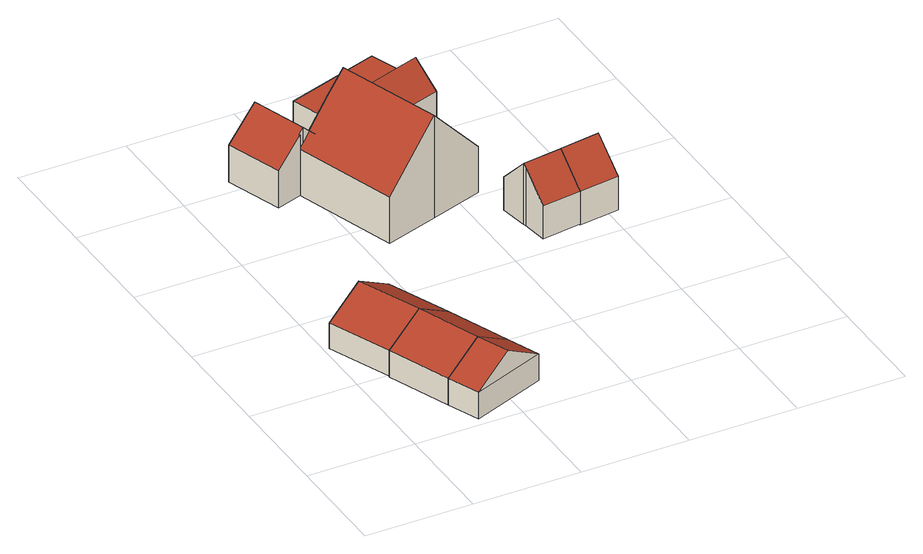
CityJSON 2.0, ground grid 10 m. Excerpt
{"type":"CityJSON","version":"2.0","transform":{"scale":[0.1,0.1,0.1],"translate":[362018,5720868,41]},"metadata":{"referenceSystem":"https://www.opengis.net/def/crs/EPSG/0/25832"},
"CityObjects":{
"building1":{"type":"Building","attributes":{"Geometrietyp2DReferenz":"3000","Gemeindeschluessel":"05513000","function":"31001_2724","roofType":"3100","measuredHeight":4.68},"address":[{"country":"Germany","locality":"Gelsenkirchen","thoroughfareNumber":"198","thoroughfareName":"Oberscholvener Straße"}],"geometry":[{"type":"Solid","lod":"2","boundaries":[[[[0,1,2,3]],[[4,5,1,0]],[[6,7,5,4]],[[3,2,7,6]],[[0,8,4]],[[6,9,3]],[[3,9,8,0]],[[4,8,9,6]],[[1,5,7,2]]]],"semantics":{"surfaces":[{"type":"WallSurface"},{"type":"RoofSurface"},{"type":"GroundSurface"}],"values":[[0,0,0,0,0,0,1,1,2]]}}]},
"building2":{"type":"Building","attributes":{"Geometrietyp2DReferenz":"3000","Gemeindeschluessel":"05513000","function":"31001_2723","roofType":"3100","measuredHeight":4.74},"address":[{"country":"Germany","locality":"Gelsenkirchen","thoroughfareNumber":"198","thoroughfareName":"Oberscholvener Straße"}],"geometry":[{"type":"Solid","lod":"2","boundaries":[[[[10,11,12,0]],[[13,14,11,10]],[[4,15,14,13]],[[0,12,15,4]],[[10,16,13]],[[4,8,0]],[[0,8,16,10]],[[13,16,8,4]],[[11,14,15,12]]]],"semantics":{"surfaces":[{"type":"WallSurface"},{"type":"RoofSurface"},{"type":"GroundSurface"}],"values":[[0,0,0,0,0,0,1,1,2]]}}]},
"building3":{"type":"Building","attributes":{"Geometrietyp2DReferenz":"3000","Gemeindeschluessel":"05513000","function":"31001_2724","roofType":"3100","measuredHeight":4.73},"address":[{"country":"Germany","locality":"Gelsenkirchen","thoroughfareNumber":"198","thoroughfareName":"Oberscholvener Straße"}],"geometry":[{"type":"Solid","lod":"2","boundaries":[[[[17,18,11,10]],[[19,20,18,17]],[[13,14,20,19]],[[10,11,14,13]],[[17,21,19]],[[13,16,10]],[[10,16,21,17]],[[19,21,16,13]],[[18,20,14,11]]]],"semantics":{"surfaces":[{"type":"WallSurface"},{"type":"RoofSurface"},{"type":"GroundSurface"}],"values":[[0,0,0,0,0,0,1,1,2]]}}]},
"building4":{"type":"Building","attributes":{"Geometrietyp2DReferenz":"3000","Gemeindeschluessel":"05513000","function":"31001_2724","roofType":"3100","measuredHeight":6.34},"address":[{"country":"Germany","locality":"Gelsenkirchen","thoroughfareNumber":"198","thoroughfareName":"Oberscholvener Straße"}],"geometry":[{"type":"Solid","lod":"2","boundaries":[[[[22,23,24,25]],[[26,27,23,22]],[[28,29,27,26]],[[30,31,29,28]],[[32,33,31,30]],[[34,35,33,32]],[[36,37,35,34]],[[25,24,37,36]],[[26,22,25,36,34,28]],[[32,30,28,34]],[[23,27,29,31,33,35,37,24]]]],"semantics":{"surfaces":[{"type":"WallSurface"},{"type":"RoofSurface"},{"type":"GroundSurface"}],"values":[[0,0,0,0,0,0,0,0,1,1,2]]}}]},
"building5":{"type":"Building","attributes":{"name":"Kämper","Geometrietyp2DReferenz":"3000","Gemeindeschluessel":"05513000","function":"31001_1010","roofType":"3100","measuredHeight":9.93,"storeysAboveGround":1},"address":[{"country":"Germany","locality":"Gelsenkirchen","thoroughfareNumber":"198","thoroughfareName":"Oberscholvener Straße"}],"geometry":[{"type":"Solid","lod":"2","boundaries":[[[[38,39,40,41]],[[42,24,39,38]],[[43,37,24,42]],[[44,33,37,43]],[[45,46,33,44]],[[47,48,46,45]],[[49,50,48,47]],[[51,52,50,49]],[[53,54,52,51]],[[41,40,54,53]],[[44,43,42,38,41,45]],[[53,51,49,47,45,41]],[[39,24,37,33,46,48,50,52,54,40]]]],"semantics":{"surfaces":[{"type":"WallSurface"},{"type":"RoofSurface"},{"type":"GroundSurface"}],"values":[[0,0,0,0,0,0,0,0,0,0,1,1,2]]}}]},
"building6":{"type":"Building","attributes":{"Geometrietyp2DReferenz":"3000","Gemeindeschluessel":"05513000","function":"51009_1610","roofType":"1000","measuredHeight":2.77},"geometry":[{"type":"Solid","lod":"2","boundaries":[[[[55,56,57,58]],[[59,60,56,55]],[[61,62,60,59]],[[58,57,62,61]],[[59,55,58,61]],[[56,60,62,57]]]],"semantics":{"surfaces":[{"type":"WallSurface"},{"type":"RoofSurface"},{"type":"GroundSurface"}],"values":[[0,0,0,0,1,2]]}}]},
"building7":{"type":"Building","attributes":{"Geometrietyp2DReferenz":"3000","Gemeindeschluessel":"05513000","function":"31001_2724","roofType":"3100","measuredHeight":4.77},"address":[{"country":"Germany","locality":"Gelsenkirchen","thoroughfareNumber":"198","thoroughfareName":"Oberscholvener Straße"}],"geometry":[{"type":"Solid","lod":"2","boundaries":[[[[63,48,50,64]],[[65,66,48,63]],[[59,60,66,65]],[[55,56,60,59]],[[67,68,56,55]],[[69,70,68,67]],[[71,52,70,69]],[[64,50,52,71]],[[55,59,65,67]],[[63,64,71,69,67,65]],[[48,66,60,56,68,70,52,50]]]],"semantics":{"surfaces":[{"type":"WallSurface"},{"type":"RoofSurface"},{"type":"GroundSurface"}],"values":[[0,0,0,0,0,0,0,0,1,1,2]]}}]},
"building8":{"type":"Building","attributes":{"Geometrietyp2DReferenz":"3000","Gemeindeschluessel":"05513000","function":"31001_2724","roofType":"3100","measuredHeight":6.01},"address":[{"country":"Germany","locality":"Gelsenkirchen","thoroughfareNumber":"198","thoroughfareName":"Oberscholvener Straße"}],"geometry":[{"type":"Solid","lod":"2","boundaries":[[[[72,73,74,75]],[[76,77,73,72]],[[78,79,77,76]],[[80,81,79,78]],[[82,83,81,80]],[[84,85,83,82]],[[75,74,85,84]],[[78,76,72,80]],[[75,84,82,80,72]],[[73,77,79,81,83,85,74]]]],"semantics":{"surfaces":[{"type":"WallSurface"},{"type":"RoofSurface"},{"type":"GroundSurface"}],"values":[[0,0,0,0,0,0,0,1,1,2]]}}]},
"building9":{"type":"Building","attributes":{"Geometrietyp2DReferenz":"3000","Gemeindeschluessel":"05513000","function":"31001_2463","roofType":"3100","measuredHeight":6.15},"address":[{"country":"Germany","locality":"Gelsenkirchen","thoroughfareNumber":"198","thoroughfareName":"Oberscholvener Straße"}],"geometry":[{"type":"Solid","lod":"2","boundaries":[[[[82,86,87,88]],[[78,89,86,82]],[[90,91,89,78]],[[88,87,91,90]],[[82,80,78]],[[90,92,88]],[[88,92,80,82]],[[78,80,92,90]],[[86,89,91,87]]]],"semantics":{"surfaces":[{"type":"WallSurface"},{"type":"RoofSurface"},{"type":"GroundSurface"}],"values":[[0,0,0,0,0,0,1,1,2]]}}]}
},
"vertices":[
[97,123,31],[97,123,6],[73,182,6],[73,182,31],[27,95,31],[27,95,6],[3,154,31],[3,154,6],[62,109,53],[38,168,53],
[120,64,31],[120,64,5],[97,123,5],[50,36,31],[50,36,5],[27,95,5],[85,50,53],
[132,33,31],[132,33,5],[62,6,31],[62,6,5],[97,20,53],
[67,361,39],[67,361,3],[91,369,3],[91,369,62],[49,414,39],[49,414,3],[78,423,67],[78,423,3],[106,433,39],[106,433,3],[123,381,39],[123,381,3],[95,371,67],[95,371,3],[91,370,62],[91,370,3],
[122,272,48],[122,272,3],[172,288,3],[172,288,103],[91,369,48],[91,370,48],[123,381,84],[140,386,103],[140,386,3],[154,391,87],[154,391,3],[189,402,48],[189,402,3],[190,400,48],[190,400,3],[221,304,48],[221,304,3],
[229,460,31],[229,460,3],[220,486,3],[220,486,31],[141,431,31],[141,431,3],[132,457,31],[132,457,3],
[154,391,31],[189,402,31],[148,411,51],[148,411,3],[236,440,51],[236,440,3],[243,417,29],[243,417,3],[190,400,29],
[230,242,65],[230,242,5],[231,240,5],[231,240,63],[226,269,37],[226,269,5],[263,274,37],[263,274,5],[267,247,65],[267,247,5],[271,221,37],[271,221,5],[234,216,37],[234,216,5],
[271,221,4],[309,226,4],[309,226,37],[263,274,4],[301,279,37],[301,279,4],[305,253,65]
]}
